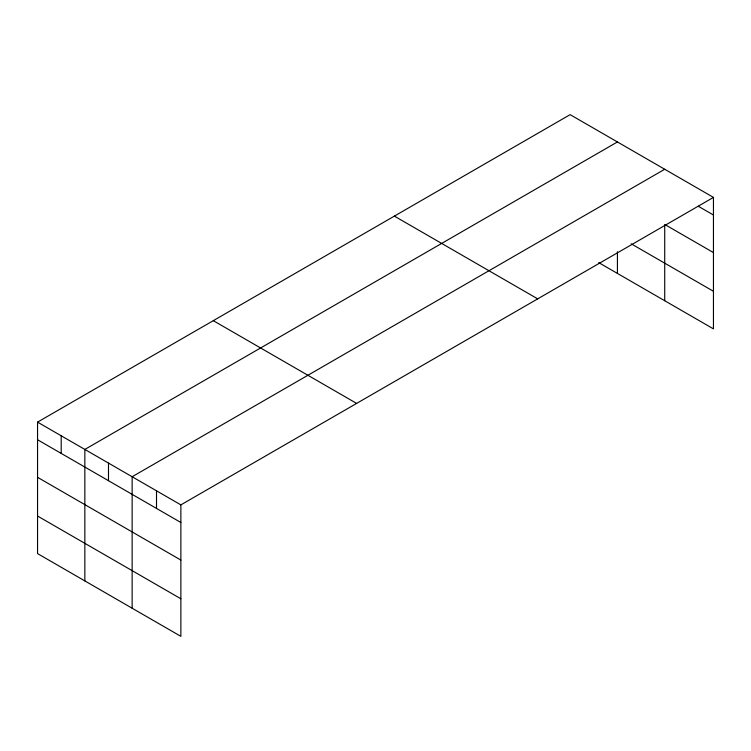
<?xml version="1.0" encoding="UTF-8"?>
<svg xmlns="http://www.w3.org/2000/svg" width="751" height="751" viewBox="0 0 751 751"><rect width="100%" height="100%" fill="white"/><g stroke="black" fill="none" stroke-linecap="round" stroke-linejoin="round"><path stroke-width="1.13" d="M713.45 197.4L570.131 114.65L37.55 422.128L37.55 553.6L180.869 636.35L180.869 504.879L713.45 197.4L713.45 328.872L598.707 262.615M617.425 141.958L84.844 449.436L84.844 580.908M664.719 169.266L132.138 476.744L132.138 608.216M698.223 206.215L713.45 215.011M665.733 225.037L713.45 252.58M631.215 243.822L713.45 291.294M394.378 216.119L537.697 298.87M213.303 320.668L356.622 403.409M37.55 422.128L180.869 504.879M37.55 439.748L180.869 522.489M37.55 477.317L180.869 560.068M37.55 516.031L180.869 598.772M664.719 224.446L664.719 300.738M617.425 251.792L617.425 273.43M156.508 490.816L156.508 508.427M108.491 463.095L108.491 480.706M61.197 435.787L61.197 453.397"/></g></svg>
